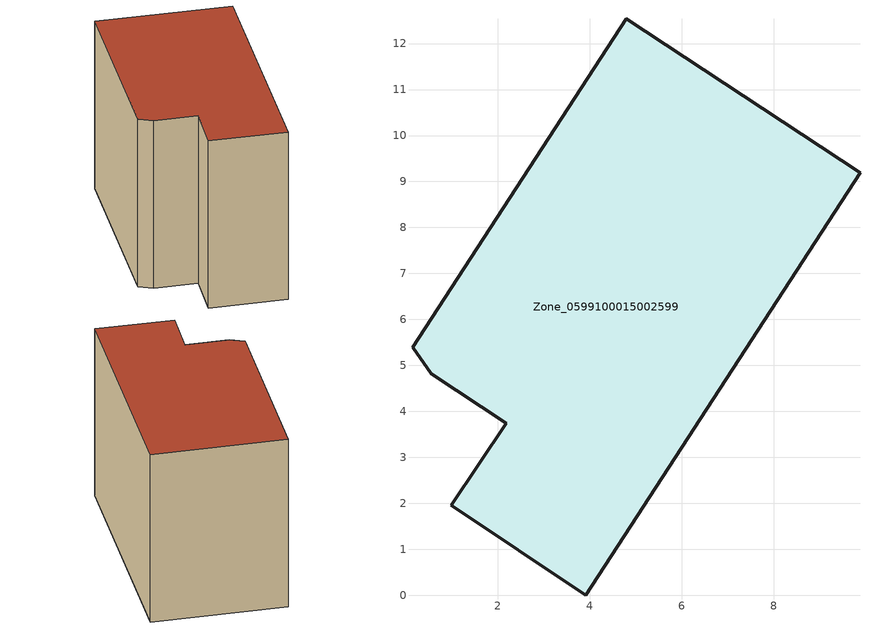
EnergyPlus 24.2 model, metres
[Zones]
Zone_0599100015002599
 floor ground (C_G): 0.14,5.4 4.79,12.54 9.88,9.19 3.91,0 0.99,1.95 2.19,3.74 0.55,4.82 z0.81
 wall outside (C_F): 0.99,1.95 3.91,0 9.88,9.19 4.79,12.54 0.14,5.4 0.55,4.82 2.19,3.74 0.99,1.95 z0.81:9.23
 roof outside (C_R): 0.55,4.82 2.19,3.74 0.99,1.95 3.91,0 9.88,9.19 4.79,12.54 0.14,5.4 z9.23
[BUILDING]
Pand.0599100015002599: North Axis=0; Terrain=City; Loads Convergence Tolerance Value=0.04; Temperature Convergence Tolerance Value=0.4; Solar Distribution=FullExterior; Maximum Number of Warmup Days=25; Minimum Number of Warmup Days=1
[Site:Location]
Rotterdam.The.Hague.AP_ZH_NLD Design_Conditions: Latitude=51.96; Longitude=4.45; Time Zone=1; Elevation=-4.5
[SITE:GROUNDTEMPERATURE:BUILDINGSURFACE]
18, 18, 18, 18, 18, 18, 18, 18, 18, 18, 18, 18
[MATERIAL] Thermal Absorptance=0.9; Solar Absorptance=0.7; Visible Absorptance=0.7
Name | Roughness | Thickness | Conductivity | Density | Specific Heat
G.TI.1965-1974 | MediumSmooth | 0.15 | 0.882353 | 540 | 1210
F.TI.1965-1974 | Rough | 0.3 | 0.697674 | 1920 | 840
R.TI.1965-1974 | MediumRough | 0.2 | 0.232558 | 1500 | 1000
[CONSTRUCTION]
C_G: G.TI.1965-1974
C_F: F.TI.1965-1974
C_R: R.TI.1965-1974
[ZONE]
Zone_0599100015002599: Type=1; Multiplier=1; Ceiling Height=Autocalculate; Volume=Autocalculate; Floor Area=autocalculate; Part of Total Floor Area=Yes
[ZONEINFILTRATION:DESIGNFLOWRATE]
Infil_Zone_0599100015002599: Zone or ZoneList or Space or SpaceList=Zone_0599100015002599; Schedule=AlwaysOn; Design Flow Rate Calculation Method=Flow/Area; Flow Rate per Floor Area=0.003; Constant Term Coefficient=1; Temperature Term Coefficient=0; Velocity Term Coefficient=0; Velocity Squared Term Coefficient=0
[HVACTEMPLATE:ZONE:IDEALLOADSAIRSYSTEM]
Zone_0599100015002599: Maximum Heating Supply Air Temperature=50; Minimum Cooling Supply Air Temperature=13; Maximum Heating Supply Air Humidity Ratio=0.0156; Minimum Cooling Supply Air Humidity Ratio=0.0077; Heating Limit=NoLimit; Cooling Limit=NoLimit; Dehumidification Control Type=ConstantSensibleHeatRatio; Cooling Sensible Heat Ratio=0.7; Dehumidification Setpoint=60; Humidification Control Type=None; Humidification Setpoint=30; Outdoor Air Method=None; Outdoor Air Flow Rate per Person=0.00944; Outdoor Air Flow Rate per Zone Floor Area=0; Outdoor Air Flow Rate per Zone=0; Demand Controlled Ventilation Type=None; Outdoor Air Economizer Type=NoEconomizer; Heat Recovery Type=None; Sensible Heat Recovery Effectiveness=0.7; Latent Heat Recovery Effectiveness=0.65
[ZONECONTROL:THERMOSTAT]
ThermostatControl_Zone_0599100015002599: Zone or ZoneList=Zone_0599100015002599; Control Type Schedule=DualSetpointControlType; Control 1=Thermostat_Zone_0599100015002599; Temperature Difference Between Cutout And Setpoint=0
[THERMOSTATSETPOINT:DUALSETPOINT]
Thermostat_Zone_0599100015002599: Heating Setpoint Temperature Schedule=HeatingSetpoint_Zone_0599100015002599; Cooling Setpoint Temperature Schedule=CoolingSetpoint_Zone_0599100015002599
[SCHEDULE:COMPACT]
HeatingSetpoint_Zone_0599100015002599: Through: 12/31, For: AllDays, Until: 24:00, 21
CoolingSetpoint_Zone_0599100015002599: Through: 12/31, For: AllDays, Until: 24:00, 24
DualSetpointControlType: Through: 12/31, For: AllDays, Until: 24:00, 4
AlwaysOn: Through: 12/31, For: AllDays, Until: 24:00, 1
